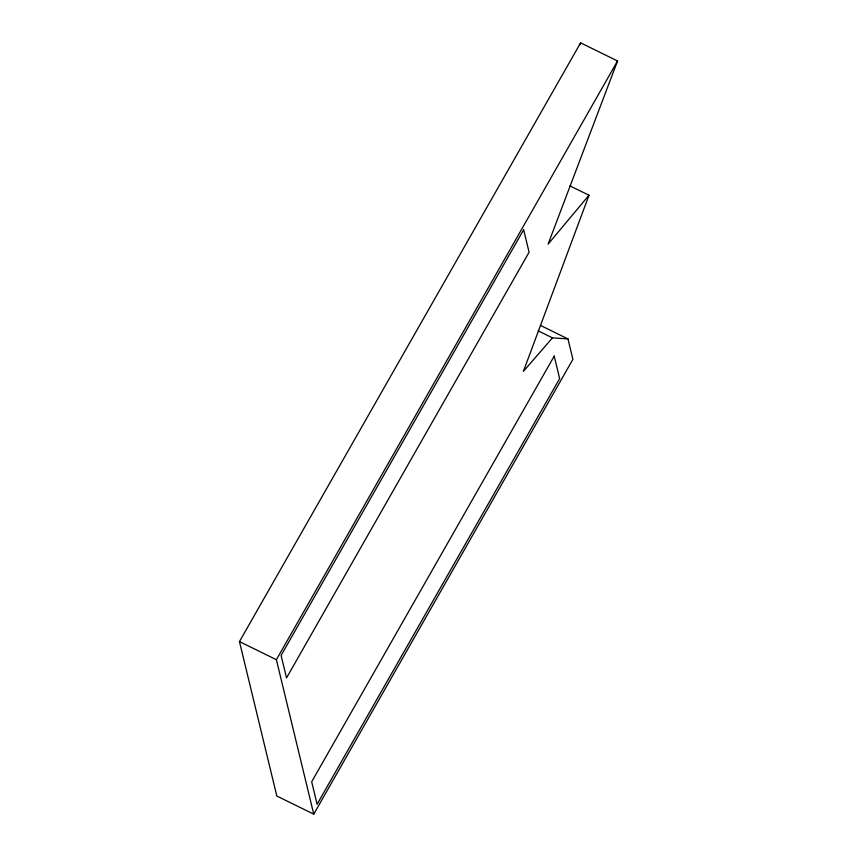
<?xml version="1.0" encoding="UTF-8"?>
<svg xmlns="http://www.w3.org/2000/svg" width="857" height="857" viewBox="0 0 857 857"><rect width="100%" height="100%" fill="white"/><g stroke="black" fill="none" stroke-linecap="round" stroke-linejoin="round"><path stroke-width="1.29" d="M589.005 195.235L523.37 371.402L552.454 337.862L567.966 338.911L572.904 359.34L313.748 814.15L276.822 796.024L239.457 641.582L580.618 42.85L617.543 60.976L548.094 244.149L589.005 195.235L569.948 185.883M579.664 45.346L580.618 42.85M313.748 814.15L276.382 659.708L617.543 60.976M540.563 325.467L567.966 338.911M538.153 330.845L552.454 337.862M239.457 641.582L276.382 659.708M523.648 229.751L281.107 655.423L286.549 677.887L529.09 252.215L523.648 229.751M554.222 356.116L311.68 781.788L317.111 804.252L559.653 378.58L554.222 356.116"/></g></svg>
